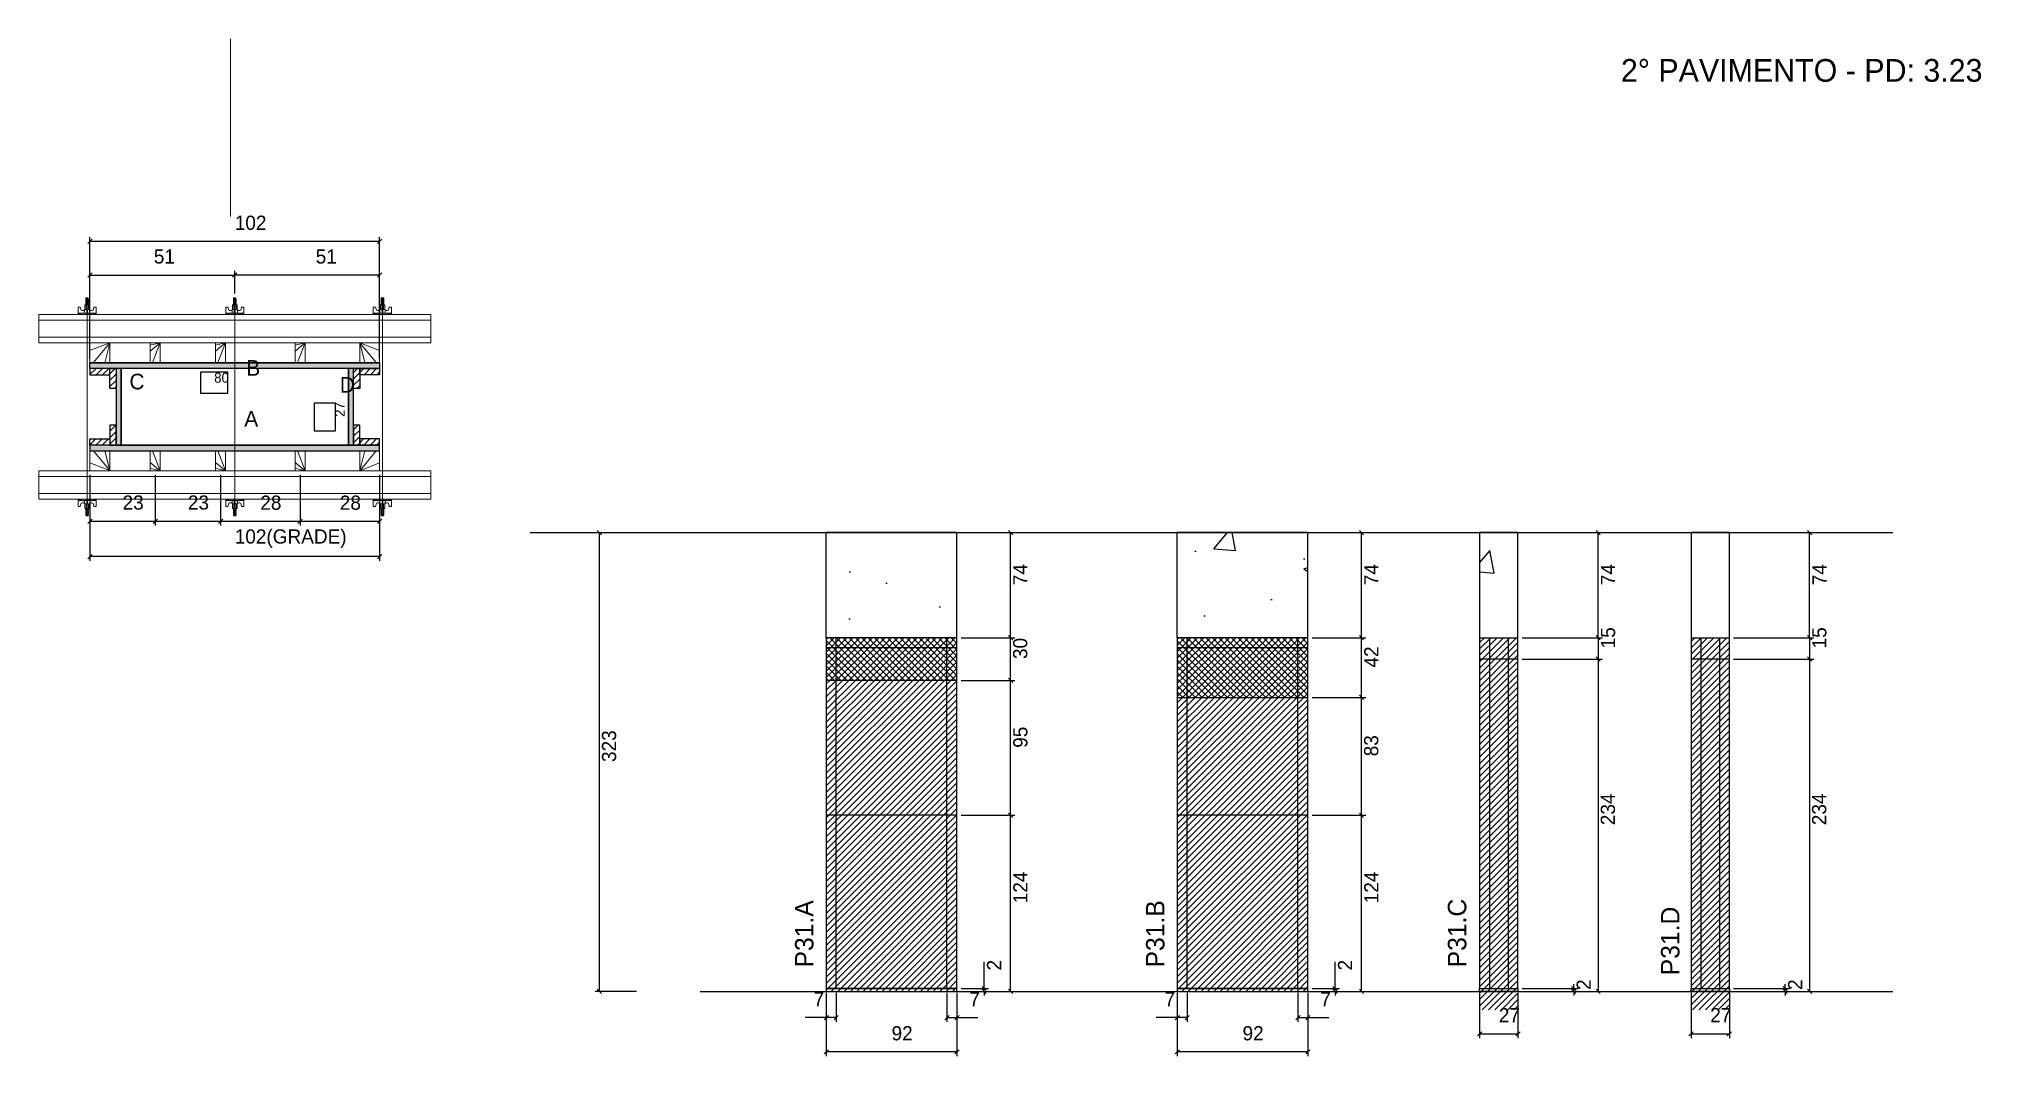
# Model space of a CAD drawing. Header units: metres. Extents: x 6666 to 8034, y 2747 to 3463.
import ezdxf

# ---------------------------------------------------------------- set-up
doc = ezdxf.new("R2010")
doc.units = ezdxf.units.M
for name, color, linetype in [('CHAPA', 7, 'Continuous'), ('COTA', 7, 'Continuous'), ('Hachura', 7, 'Continuous'), ('Madeira', 7, 'Continuous'), ('NIVEL 2° PAV.', 7, 'Continuous'), ('NOMENCLATURA', 7, 'Continuous'), ('Nível', 7, 'Continuous'), ('Painéis', 7, 'Continuous'), ('Perfil Metálico', 7, 'Continuous'), ('SARR_2.2x7', 7, 'Continuous'), ('SARRAFO', 7, 'Continuous'), ('Texto Seção', 7, 'Continuous'), ('TEXTO_GERAL', 7, 'Continuous')]:
    doc.layers.add(name, color=color, linetype=linetype)

msp = doc.modelspace()

# ---------------------------------------------------------------- hatches: boundary and pattern name
at = {"layer": 'COTA'}
h = msp.add_hatch(dxfattribs=at)
h.set_pattern_fill('AR-CONC')
h.paths.add_polyline_path([(7220.5, 3041.3), (7312.5, 3041.3), (7312.5, 3115.3), (7220.5, 3115.3), (7220.5, 3041.3)])
h = msp.add_hatch(dxfattribs=at)
h.set_pattern_fill('AR-CONC')
h.paths.add_polyline_path([(7467.7, 3041.3), (7559.7, 3041.3), (7559.7, 3115.3), (7467.7, 3115.3), (7467.7, 3041.3)])
h = msp.add_hatch(dxfattribs=at)
h.set_pattern_fill('AR-CONC')
h.paths.add_polyline_path([(7680.7, 3041.3), (7707.7, 3041.3), (7707.7, 3115.3), (7680.7, 3115.3), (7680.7, 3041.3)])
h = msp.add_hatch(dxfattribs=at)
h.set_pattern_fill('AR-CONC')
h.paths.add_polyline_path([(7856.6, 3115.3), (7829.6, 3115.3), (7829.6, 3041.3), (7856.6, 3041.3), (7856.6, 3115.3)])
at = {"layer": 'Hachura'}
h = msp.add_hatch(color=7, dxfattribs=at)
h.dxf.hatch_style = 1
h.paths.add_polyline_path([(6701.9, 3230.9), (6701.9, 3234.9), (6905.9, 3234.9), (6905.9, 3230.9), (6701.9, 3230.9)])
h = msp.add_hatch(color=7, dxfattribs=at)
h.dxf.hatch_style = 1
h.paths.add_polyline_path([(6701.9, 3230.9), (6701.9, 3234.9), (6905.9, 3234.9), (6905.9, 3230.9), (6701.9, 3230.9)])
h = msp.add_hatch(dxfattribs=at)
h.set_pattern_fill('ANSI31')
h.paths.add_polyline_path([(6715.9, 3230.9), (6715.9, 3226.5), (6701.9, 3226.5), (6701.9, 3230.9), (6715.9, 3230.9)])
h = msp.add_hatch(dxfattribs=at)
h.set_pattern_fill('ANSI31')
h.paths.add_polyline_path([(6720.3, 3230.9), (6715.9, 3230.9), (6715.9, 3216.9), (6720.3, 3216.9), (6720.3, 3230.9)])
h = msp.add_hatch(color=7, dxfattribs=at)
h.dxf.hatch_style = 1
h.paths.add_polyline_path([(6723.9, 3230.9), (6720.3, 3230.9), (6720.3, 3176.9), (6723.9, 3176.9), (6723.9, 3230.9)])
h = msp.add_hatch(color=7, dxfattribs=at)
h.dxf.hatch_style = 1
h.paths.add_polyline_path([(6723.9, 3230.9), (6720.3, 3230.9), (6720.3, 3176.9), (6723.9, 3176.9), (6723.9, 3230.9)])
h = msp.add_hatch(color=7, dxfattribs=at)
h.dxf.hatch_style = 1
h.paths.add_polyline_path([(6887.5, 3230.9), (6883.9, 3230.9), (6883.9, 3176.9), (6887.5, 3176.9), (6887.5, 3230.9)])
h = msp.add_hatch(color=7, dxfattribs=at)
h.dxf.hatch_style = 1
h.paths.add_polyline_path([(6887.5, 3230.9), (6883.9, 3230.9), (6883.9, 3176.9), (6887.5, 3176.9), (6887.5, 3230.9)])
h = msp.add_hatch(dxfattribs=at)
h.set_pattern_fill('ANSI31')
h.paths.add_polyline_path([(6891.9, 3230.9), (6887.5, 3230.9), (6887.5, 3216.9), (6891.9, 3216.9), (6891.9, 3230.9)])
h = msp.add_hatch(dxfattribs=at)
h.set_pattern_fill('ANSI31')
h.paths.add_polyline_path([(6891.9, 3230.9), (6891.9, 3226.5), (6905.9, 3226.5), (6905.9, 3230.9), (6891.9, 3230.9)])
h = msp.add_hatch(dxfattribs=at)
h.set_pattern_fill('ANSI31')
h.paths.add_polyline_path([(6720.3, 3176.9), (6715.9, 3176.9), (6715.9, 3190.9), (6720.3, 3190.9), (6720.3, 3176.9)])
h = msp.add_hatch(dxfattribs=at)
h.set_pattern_fill('ANSI31')
h.paths.add_polyline_path([(6891.9, 3176.9), (6887.5, 3176.9), (6887.5, 3190.9), (6891.9, 3190.9), (6891.9, 3176.9)])
h = msp.add_hatch(dxfattribs=at)
h.set_pattern_fill('ANSI31')
h.paths.add_polyline_path([(6715.9, 3176.9), (6715.9, 3181.3), (6701.9, 3181.3), (6701.9, 3176.9), (6715.9, 3176.9)])
h = msp.add_hatch(color=7, dxfattribs=at)
h.dxf.hatch_style = 1
h.paths.add_polyline_path([(6701.9, 3176.9), (6701.9, 3172.9), (6905.9, 3172.9), (6905.9, 3176.9), (6701.9, 3176.9)])
h = msp.add_hatch(color=7, dxfattribs=at)
h.dxf.hatch_style = 1
h.paths.add_polyline_path([(6701.9, 3176.9), (6701.9, 3172.9), (6905.9, 3172.9), (6905.9, 3176.9), (6701.9, 3176.9)])
h = msp.add_hatch(dxfattribs=at)
h.set_pattern_fill('ANSI31')
h.paths.add_polyline_path([(6891.9, 3176.9), (6891.9, 3181.3), (6905.9, 3181.3), (6905.9, 3176.9), (6891.9, 3176.9)])
h = msp.add_hatch(dxfattribs=at)
h.set_pattern_fill('ANSI37')
h.paths.add_polyline_path([(7312.5, 3041.3), (7220.5, 3041.3), (7220.5, 3011.3), (7312.5, 3011.3), (7312.5, 3041.3)])
h = msp.add_hatch(dxfattribs=at)
h.set_pattern_fill('ANSI37')
h.paths.add_polyline_path([(7559.7, 3041.3), (7467.7, 3041.3), (7467.7, 2999.3), (7559.7, 2999.3), (7559.7, 3041.3)])
h = msp.add_hatch(dxfattribs=at)
h.set_pattern_fill('ANSI31')
h.paths.add_polyline_path([(7707.7, 2779.3), (7707.7, 3041.3), (7680.7, 3041.3), (7680.7, 2779.3), (7707.7, 2779.3), (7707.7, 2779.3)])
h = msp.add_hatch(dxfattribs=at)
h.set_pattern_fill('ANSI31')
h.paths.add_polyline_path([(7856.6, 2779.3), (7856.6, 3041.3), (7829.6, 3041.3), (7829.6, 2779.3), (7856.6, 2779.3), (7856.6, 2779.3)])
h = msp.add_hatch(dxfattribs=at)
h.set_pattern_fill('ANSI31')
h.paths.add_polyline_path([(7312.5, 2792.3), (7312.5, 3011.3), (7220.5, 3011.3), (7220.5, 2792.3), (7312.5, 2792.3)])
h = msp.add_hatch(dxfattribs=at)
h.set_pattern_fill('ANSI31')
h.paths.add_polyline_path([(7559.7, 2792.3), (7559.7, 2999.3), (7467.7, 2999.3), (7467.7, 2792.3), (7559.7, 2792.3)])

# ---------------------------------------------------------------- linework, layer by layer
at = {"layer": 'CHAPA', "color": 1, "lineweight": 25}
for points in [[(6701.9, 3230.9), (6701.9, 3234.9), (6905.9, 3234.9), (6905.9, 3230.9)], [(6701.9, 3230.9), (6701.9, 3234.9), (6905.9, 3234.9), (6905.9, 3230.9)], [(6723.9, 3230.9), (6720.3, 3230.9), (6720.3, 3176.9), (6723.9, 3176.9)], [(6723.9, 3230.9), (6720.3, 3230.9), (6720.3, 3176.9), (6723.9, 3176.9)], [(6887.5, 3230.9), (6883.9, 3230.9), (6883.9, 3176.9), (6887.5, 3176.9)], [(6887.5, 3230.9), (6883.9, 3230.9), (6883.9, 3176.9), (6887.5, 3176.9)], [(6701.9, 3176.9), (6701.9, 3172.9), (6905.9, 3172.9), (6905.9, 3176.9)], [(6701.9, 3176.9), (6701.9, 3172.9), (6905.9, 3172.9), (6905.9, 3176.9)]]:
    msp.add_lwpolyline(points, close=True, dxfattribs=at)
at = {"layer": 'COTA', "color": 0, "lineweight": 25}
for p, q in [((6703.4, 3321.9), (6700.4, 3318.9)), ((6904.4, 3318.9), (6907.4, 3321.9)), ((6703.4, 3298.2), (6700.4, 3295.2)), ((6805.4, 3298.2), (6802.4, 3295.2)), ((6802.4, 3295.2), (6805.4, 3298.2)), ((6904.4, 3295.2), (6907.4, 3298.2)), ((6703.4, 3124.8), (6700.4, 3121.8)), ((6746.4, 3121.8), (6749.4, 3124.8)), ((6749.4, 3124.8), (6746.4, 3121.8)), ((6792.4, 3121.8), (6795.4, 3124.8)), ((6795.4, 3124.8), (6792.4, 3121.8)), ((6848.4, 3121.8), (6851.4, 3124.8)), ((6851.4, 3124.8), (6848.4, 3121.8)), ((6904.4, 3121.8), (6907.4, 3124.8)), ((7351.8, 3113.8), (7348.8, 3116.8)), ((7599, 3113.8), (7596, 3116.8)), ((7765.7, 3113.8), (7762.7, 3116.8)), ((7914.6, 3113.8), (7911.6, 3116.8)), ((6703.4, 3099.9), (6700.4, 3096.9)), ((6904.4, 3096.9), (6907.4, 3099.9)), ((7351.8, 3039.8), (7348.8, 3042.8)), ((7348.8, 3042.8), (7351.8, 3039.8)), ((7599, 3039.8), (7596, 3042.8)), ((7596, 3042.8), (7599, 3039.8)), ((7762.7, 3042.8), (7765.7, 3039.8)), ((7765.7, 3039.8), (7762.7, 3042.8)), ((7911.6, 3042.8), (7914.6, 3039.8)), ((7914.6, 3039.8), (7911.6, 3042.8)), ((7762.7, 3027.8), (7765.7, 3024.8)), ((7765.7, 3024.8), (7762.7, 3027.8)), ((7911.6, 3027.8), (7914.6, 3024.8)), ((7914.6, 3024.8), (7911.6, 3027.8)), ((7351.8, 3009.8), (7348.8, 3012.8)), ((7348.8, 3012.8), (7351.8, 3009.8)), ((7596, 3000.8), (7599, 2997.8)), ((7599, 2997.8), (7596, 3000.8)), ((7351.8, 2914.8), (7348.8, 2917.8)), ((7348.8, 2917.8), (7351.8, 2914.8)), ((7599, 2914.8), (7596, 2917.8)), ((7596, 2917.8), (7599, 2914.8)), ((7330.2, 2795.8), (7333.2, 2792.8)), ((7333.2, 2790.8), (7330.2, 2793.8)), ((7348.8, 2793.8), (7351.8, 2790.8)), ((7577.4, 2795.8), (7580.4, 2792.8)), ((7580.4, 2790.8), (7577.4, 2793.8)), ((7596, 2793.8), (7599, 2790.8)), ((7745.5, 2795.8), (7748.5, 2792.8)), ((7748.5, 2790.8), (7745.5, 2793.8)), ((7762.7, 2793.8), (7765.7, 2790.8)), ((7894.4, 2795.8), (7897.4, 2792.8)), ((7897.4, 2790.8), (7894.4, 2793.8)), ((7911.6, 2793.8), (7914.6, 2790.8)), ((7222, 2775.3), (7219, 2772.3)), ((7226, 2772.3), (7229, 2775.3)), ((7307, 2775.3), (7304, 2772.3)), ((7311, 2772.3), (7314, 2775.3)), ((7469.2, 2775.3), (7466.2, 2772.3)), ((7473.2, 2772.3), (7476.2, 2775.3)), ((7554.2, 2775.3), (7551.2, 2772.3)), ((7558.2, 2772.3), (7561.2, 2775.3)), ((7682.2, 2763.9), (7679.2, 2760.9)), ((7706.2, 2760.9), (7709.2, 2763.9)), ((7831.1, 2763.9), (7828.1, 2760.9)), ((7855.1, 2760.9), (7858.1, 2763.9)), ((7222, 2751.2), (7219, 2748.2)), ((7311, 2748.2), (7314, 2751.2)), ((7469.2, 2751.2), (7466.2, 2748.2)), ((7558.2, 2748.2), (7561.2, 2751.2))]:
    msp.add_line(p, q, dxfattribs=at)
at = {"layer": 'COTA', "color": 241, "lineweight": 25}
for p, q in [((6701.9, 3237.9), (6701.9, 3323.4)), ((6905.9, 3320.4), (6701.9, 3320.4)), ((6905.9, 3237.9), (6905.9, 3323.4)), ((6701.9, 3271.9), (6701.9, 3299.7)), ((6803.9, 3283.7), (6803.9, 3299.7)), ((6803.9, 3283.7), (6803.9, 3299.7)), ((6905.9, 3271.9), (6905.9, 3299.7)), ((6701.9, 3296.7), (6803.9, 3296.7)), ((6905.9, 3296.7), (6803.9, 3296.7)), ((6701.9, 3155.9), (6701.9, 3095.4)), ((6701.9, 3155.9), (6701.9, 3120.3)), ((6747.9, 3155.9), (6747.9, 3120.3)), ((6747.9, 3155.9), (6747.9, 3120.3)), ((6793.9, 3155.9), (6793.9, 3120.3)), ((6793.9, 3155.9), (6793.9, 3120.3)), ((6849.9, 3155.9), (6849.9, 3120.3)), ((6849.9, 3155.9), (6849.9, 3120.3)), ((6905.9, 3155.9), (6905.9, 3095.4)), ((6905.9, 3155.9), (6905.9, 3120.3)), ((6701.9, 3123.3), (6747.9, 3123.3)), ((6747.9, 3123.3), (6793.9, 3123.3)), ((6793.9, 3123.3), (6849.9, 3123.3)), ((6849.9, 3123.3), (6905.9, 3123.3)), ((7312.5, 3115.3), (7220.5, 3115.3)), ((7220.5, 3041.3), (7220.5, 3115.3)), ((7312.5, 3041.3), (7312.5, 3115.3)), ((7559.7, 3115.3), (7467.7, 3115.3)), ((7467.7, 3041.3), (7467.7, 3115.3)), ((7559.7, 3041.3), (7559.7, 3115.3)), ((6905.9, 3098.4), (6701.9, 3098.4))]:
    msp.add_line(p, q, dxfattribs=at)
at = {"layer": 'COTA', "color": 180, "lineweight": 25}
for p, q in [((6799, 3228.4), (6779.7, 3228.4)), ((6779.7, 3228.4), (6779.7, 3213.4)), ((6799, 3213.4), (6799, 3228.4)), ((6779.7, 3213.4), (6799, 3213.4)), ((6874.9, 3206.5), (6859.9, 3206.5)), ((6859.9, 3206.5), (6859.9, 3187.1)), ((6874.9, 3187.1), (6874.9, 3206.5)), ((6859.9, 3187.1), (6874.9, 3187.1))]:
    msp.add_line(p, q, dxfattribs=at)
at = {"layer": 'COTA', "color": 4, "lineweight": 25}
for p, q in [((7315.5, 3115.3), (7353.3, 3115.3)), ((7350.3, 3041.3), (7350.3, 3115.3)), ((7562.7, 3115.3), (7600.5, 3115.3)), ((7597.5, 3041.3), (7597.5, 3115.3)), ((7710.7, 3115.3), (7767.2, 3115.3)), ((7764.2, 3041.3), (7764.2, 3115.3)), ((7859.6, 3115.3), (7916.1, 3115.3)), ((7913.1, 3041.3), (7913.1, 3115.3)), ((7315.5, 3041.3), (7353.3, 3041.3)), ((7315.5, 3041.3), (7353.3, 3041.3)), ((7350.3, 3011.3), (7350.3, 3041.3)), ((7562.7, 3041.3), (7600.5, 3041.3)), ((7562.7, 3041.3), (7600.5, 3041.3)), ((7597.5, 2999.3), (7597.5, 3041.3)), ((7710.7, 3041.3), (7767.2, 3041.3)), ((7710.7, 3041.3), (7767.2, 3041.3)), ((7764.2, 3041.3), (7764.2, 3026.3)), ((7859.6, 3041.3), (7916.1, 3041.3)), ((7859.6, 3041.3), (7916.1, 3041.3)), ((7913.1, 3041.3), (7913.1, 3026.3)), ((7710.7, 3026.3), (7767.2, 3026.3)), ((7710.7, 3026.3), (7767.2, 3026.3)), ((7764.2, 3026.3), (7764.2, 2792.3)), ((7859.6, 3026.3), (7916.1, 3026.3)), ((7859.6, 3026.3), (7916.1, 3026.3)), ((7913.1, 3026.3), (7913.1, 2792.3)), ((7315.5, 3011.3), (7353.3, 3011.3)), ((7315.5, 3011.3), (7353.3, 3011.3)), ((7350.3, 2916.3), (7350.3, 3011.3)), ((7562.7, 2999.3), (7600.5, 2999.3)), ((7562.7, 2999.3), (7600.5, 2999.3)), ((7597.5, 2916.3), (7597.5, 2999.3)), ((7315.5, 2916.3), (7353.3, 2916.3)), ((7315.5, 2916.3), (7353.3, 2916.3)), ((7350.3, 2792.3), (7350.3, 2916.3)), ((7562.7, 2916.3), (7600.5, 2916.3)), ((7562.7, 2916.3), (7600.5, 2916.3)), ((7597.5, 2792.3), (7597.5, 2916.3)), ((7331.7, 2794.3), (7331.7, 2813.1)), ((7578.9, 2794.3), (7578.9, 2813.1)), ((7220.5, 2791.3), (7220.5, 2746.7)), ((7227.5, 2791.3), (7227.5, 2770.8)), ((7305.5, 2791.3), (7305.5, 2770.8)), ((7312.5, 2791.3), (7312.5, 2746.7)), ((7315.5, 2794.3), (7334.7, 2794.3)), ((7315.5, 2792.3), (7334.7, 2792.3)), ((7315.5, 2792.3), (7353.3, 2792.3)), ((7331.7, 2792.3), (7331.7, 2794.3)), ((7331.7, 2792.3), (7331.7, 2789.3)), ((7467.7, 2791.3), (7467.7, 2746.7)), ((7474.7, 2791.3), (7474.7, 2770.8)), ((7552.7, 2791.3), (7552.7, 2770.8)), ((7559.7, 2791.3), (7559.7, 2746.7)), ((7562.7, 2794.3), (7581.9, 2794.3)), ((7562.7, 2792.3), (7581.9, 2792.3)), ((7562.7, 2792.3), (7600.5, 2792.3)), ((7578.9, 2792.3), (7578.9, 2794.3)), ((7578.9, 2792.3), (7578.9, 2789.3)), ((7680.7, 2791.3), (7680.7, 2759.4)), ((7707.7, 2791.3), (7707.7, 2759.4)), ((7710.7, 2794.3), (7750, 2794.3)), ((7710.7, 2792.3), (7750, 2792.3)), ((7710.7, 2792.3), (7767.2, 2792.3)), ((7747, 2794.3), (7747, 2797.3)), ((7747, 2792.3), (7747, 2794.3)), ((7747, 2792.3), (7747, 2789.3)), ((7829.6, 2791.3), (7829.6, 2759.4)), ((7856.6, 2791.3), (7856.6, 2759.4)), ((7859.6, 2794.3), (7898.9, 2794.3)), ((7859.6, 2792.3), (7898.9, 2792.3)), ((7859.6, 2792.3), (7916.1, 2792.3)), ((7895.9, 2794.3), (7895.9, 2797.3)), ((7895.9, 2792.3), (7895.9, 2794.3)), ((7895.9, 2792.3), (7895.9, 2789.3)), ((7220.5, 2789.3), (7220.5, 2770.8)), ((7312.5, 2789.3), (7312.5, 2770.8)), ((7467.7, 2789.3), (7467.7, 2770.8)), ((7559.7, 2789.3), (7559.7, 2770.8)), ((7220.5, 2773.8), (7205.7, 2773.8)), ((7227.5, 2773.8), (7220.5, 2773.8)), ((7305.5, 2773.8), (7312.5, 2773.8)), ((7312.5, 2773.8), (7327.2, 2773.8)), ((7467.7, 2773.8), (7452.9, 2773.8)), ((7474.7, 2773.8), (7467.7, 2773.8)), ((7552.7, 2773.8), (7559.7, 2773.8)), ((7559.7, 2773.8), (7574.4, 2773.8)), ((7680.7, 2762.4), (7707.7, 2762.4)), ((7829.6, 2762.4), (7856.6, 2762.4)), ((7312.5, 2749.7), (7220.5, 2749.7)), ((7559.7, 2749.7), (7467.7, 2749.7))]:
    msp.add_line(p, q, dxfattribs=at)
at = {"layer": 'COTA', "color": 241, "lineweight": 25}
for points in [[(7707.7, 3041.3), (7707.7, 3115.3), (7680.7, 3115.3), (7680.7, 3041.3)], [(7856.6, 3041.3), (7856.6, 3115.3), (7829.6, 3115.3), (7829.6, 3041.3)]]:
    msp.add_lwpolyline(points, dxfattribs=at)
at = {"layer": 'Hachura', "color": 0, "lineweight": 9}
for p, q in [((6693.5, 3268.9), (6693.5, 3274.1)), ((6693.5, 3274.1), (6695.1, 3274.1)), ((6693.5, 3269.9), (6706.4, 3269.9)), ((6693.5, 3269.9), (6698.6, 3269.9)), ((6693.6, 3269.9), (6693.6, 3268.9)), ((6693.8, 3269.9), (6693.8, 3268.9)), ((6694.2, 3269.9), (6694.2, 3268.9)), ((6694.6, 3269.9), (6694.6, 3268.9)), ((6695.1, 3274.1), (6695.7, 3271.9)), ((6695.5, 3269.9), (6695.5, 3268.9)), ((6696, 3271.7), (6698, 3271.7)), ((6696.9, 3269.9), (6696.9, 3268.9)), ((6698, 3272.4), (6701.8, 3272.4)), ((6698, 3269.9), (6698, 3272.4)), ((6699.9, 3269.9), (6698, 3269.9)), ((6701.6, 3275.7), (6698.2, 3275.7)), ((6698.2, 3275.7), (6698.2, 3272.4)), ((6701.6, 3275.6), (6698.2, 3275.6)), ((6698.6, 3269.9), (6699.3, 3269.9)), ((6698.8, 3280), (6701, 3278.9)), ((6700.9, 3278.7), (6698.8, 3279.8)), ((6698.8, 3278.9), (6701, 3277.8)), ((6700.9, 3277.5), (6698.8, 3278.6)), ((6698.8, 3277.7), (6701, 3276.6)), ((6700.9, 3276.4), (6698.8, 3277.5)), ((6700, 3275.7), (6698.8, 3276.3)), ((6698.9, 3280.4), (6699.2, 3280.7)), ((6698.9, 3280.1), (6698.9, 3280.4)), ((6700.8, 3280.4), (6698.9, 3280.4)), ((6698.9, 3280.1), (6700.8, 3279.1)), ((6698.9, 3280.1), (6700.8, 3279.1)), ((6698.9, 3278.9), (6698.9, 3279.6)), ((6700.8, 3278.6), (6698.9, 3279.6)), ((6698.9, 3278.9), (6700.8, 3278)), ((6698.9, 3277.8), (6698.9, 3278.4)), ((6700.8, 3277.5), (6698.9, 3278.4)), ((6698.9, 3278.2), (6698.9, 3278.4)), ((6698.9, 3277.8), (6700.8, 3276.8)), ((6698.9, 3276.6), (6698.9, 3277.3)), ((6700.8, 3276.3), (6698.9, 3277.3)), ((6698.9, 3276.6), (6700.8, 3275.7)), ((6699.8, 3275.7), (6698.9, 3276.1)), ((6698.9, 3275.7), (6698.9, 3276.1)), ((6699, 3269.5), (6699, 3269.7)), ((6699, 3269.1), (6699, 3269.5)), ((6699.2, 3280.7), (6700.5, 3280.7)), ((6699.3, 3275.7), (6699.3, 3272.4)), ((6700.8, 3279.8), (6699.5, 3280.4)), ((6699.6, 3269.9), (6699.6, 3271.9)), ((6700.9, 3279.9), (6699.8, 3280.4)), ((6699.9, 3269.9), (6699.9, 3268.9)), ((6700.1, 3271.9), (6700.1, 3269.9)), ((6700.3, 3280.4), (6701, 3280.1)), ((6700.8, 3280.4), (6700.5, 3280.7)), ((6700.6, 3280.4), (6700.8, 3280.3)), ((6700.8, 3279.8), (6700.8, 3279.1)), ((6700.8, 3278), (6700.8, 3278.6)), ((6700.8, 3277.3), (6700.8, 3277.5)), ((6700.8, 3277.3), (6700.8, 3276.8)), ((6700.8, 3276.3), (6700.8, 3275.7)), ((6700.8, 3275.7), (6700.8, 3272.4)), ((6700.9, 3269.7), (6700.9, 3269.3)), ((6701.6, 3272.4), (6701.6, 3275.7)), ((6701.8, 3272.4), (6701.6, 3272.4)), ((6701.8, 3272.4), (6701.6, 3272.4)), ((6701.8, 3272.4), (6701.8, 3269.9)), ((6703.8, 3271.7), (6701.8, 3271.7)), ((6702.9, 3269.9), (6702.9, 3268.9)), ((6704.7, 3274.1), (6704.1, 3271.9)), ((6704.4, 3269.9), (6704.4, 3268.9)), ((6706.4, 3274.1), (6704.7, 3274.1)), ((6705.2, 3269.9), (6705.2, 3268.9)), ((6705.7, 3269.9), (6705.7, 3268.9)), ((6706, 3269.9), (6706, 3268.9)), ((6706.2, 3269.9), (6706.2, 3268.9)), ((6706.4, 3269.9), (6706.4, 3274.1)), ((6706.4, 3269.9), (6706.4, 3268.9)), ((6797.5, 3268.9), (6797.5, 3274.1)), ((6797.5, 3274.1), (6799.1, 3274.1)), ((6797.5, 3269.9), (6810.4, 3269.9)), ((6797.5, 3269.9), (6802.6, 3269.9)), ((6797.6, 3269.9), (6797.6, 3268.9)), ((6797.8, 3269.9), (6797.8, 3268.9)), ((6798.2, 3269.9), (6798.2, 3268.9)), ((6798.6, 3269.9), (6798.6, 3268.9)), ((6799.1, 3274.1), (6799.7, 3271.9)), ((6799.5, 3269.9), (6799.5, 3268.9)), ((6800, 3271.7), (6802, 3271.7)), ((6800.9, 3269.9), (6800.9, 3268.9)), ((6802, 3272.4), (6805.8, 3272.4)), ((6802, 3269.9), (6802, 3272.4)), ((6803.9, 3269.9), (6802, 3269.9)), ((6805.6, 3275.7), (6802.2, 3275.7)), ((6802.2, 3275.7), (6802.2, 3272.4)), ((6805.6, 3275.6), (6802.2, 3275.6)), ((6802.6, 3269.9), (6803.3, 3269.9)), ((6802.8, 3280), (6805, 3278.9)), ((6804.9, 3278.7), (6802.8, 3279.8)), ((6802.8, 3278.9), (6805, 3277.8)), ((6804.9, 3277.5), (6802.8, 3278.6)), ((6802.8, 3277.7), (6805, 3276.6)), ((6804.9, 3276.4), (6802.8, 3277.5)), ((6804, 3275.7), (6802.8, 3276.3)), ((6802.9, 3280.4), (6803.2, 3280.7)), ((6802.9, 3280.1), (6802.9, 3280.4)), ((6804.8, 3280.4), (6802.9, 3280.4)), ((6802.9, 3280.1), (6804.8, 3279.1)), ((6802.9, 3280.1), (6804.8, 3279.1)), ((6802.9, 3278.9), (6802.9, 3279.6)), ((6804.8, 3278.6), (6802.9, 3279.6)), ((6802.9, 3278.9), (6804.8, 3278)), ((6802.9, 3277.8), (6802.9, 3278.4)), ((6804.8, 3277.5), (6802.9, 3278.4)), ((6802.9, 3278.2), (6802.9, 3278.4)), ((6802.9, 3277.8), (6804.8, 3276.8)), ((6802.9, 3276.6), (6802.9, 3277.3)), ((6804.8, 3276.3), (6802.9, 3277.3)), ((6802.9, 3276.6), (6804.8, 3275.7)), ((6803.8, 3275.7), (6802.9, 3276.1)), ((6802.9, 3275.7), (6802.9, 3276.1)), ((6803, 3269.5), (6803, 3269.7)), ((6803, 3269.1), (6803, 3269.5)), ((6803.2, 3280.7), (6804.5, 3280.7)), ((6803.3, 3275.7), (6803.3, 3272.4)), ((6804.8, 3279.8), (6803.5, 3280.4)), ((6803.6, 3269.9), (6803.6, 3271.9)), ((6804.9, 3279.9), (6803.8, 3280.4)), ((6803.9, 3269.9), (6803.9, 3268.9)), ((6804.1, 3271.9), (6804.1, 3269.9)), ((6804.3, 3280.4), (6805, 3280.1)), ((6804.8, 3280.4), (6804.5, 3280.7)), ((6804.6, 3280.4), (6804.8, 3280.3)), ((6804.8, 3279.8), (6804.8, 3279.1)), ((6804.8, 3278), (6804.8, 3278.6)), ((6804.8, 3277.3), (6804.8, 3277.5)), ((6804.8, 3277.3), (6804.8, 3276.8)), ((6804.8, 3276.3), (6804.8, 3275.7)), ((6804.8, 3275.7), (6804.8, 3272.4)), ((6804.9, 3269.7), (6804.9, 3269.3)), ((6805.6, 3272.4), (6805.6, 3275.7)), ((6805.8, 3272.4), (6805.6, 3272.4)), ((6805.8, 3272.4), (6805.6, 3272.4)), ((6805.8, 3272.4), (6805.8, 3269.9)), ((6807.8, 3271.7), (6805.8, 3271.7)), ((6806.9, 3269.9), (6806.9, 3268.9)), ((6808.7, 3274.1), (6808.1, 3271.9)), ((6808.4, 3269.9), (6808.4, 3268.9)), ((6810.4, 3274.1), (6808.7, 3274.1)), ((6809.2, 3269.9), (6809.2, 3268.9)), ((6809.7, 3269.9), (6809.7, 3268.9)), ((6810, 3269.9), (6810, 3268.9)), ((6810.2, 3269.9), (6810.2, 3268.9)), ((6810.4, 3269.9), (6810.4, 3274.1)), ((6810.4, 3269.9), (6810.4, 3268.9)), ((6901.5, 3269.9), (6901.5, 3274.1)), ((6901.5, 3274.1), (6903.1, 3274.1)), ((6914.4, 3269.9), (6901.5, 3269.9)), ((6901.5, 3269.9), (6901.5, 3268.9)), ((6901.6, 3269.9), (6901.6, 3268.9)), ((6901.8, 3269.9), (6901.8, 3268.9)), ((6902.2, 3269.9), (6902.2, 3268.9)), ((6902.6, 3269.9), (6902.6, 3268.9)), ((6903.1, 3274.1), (6903.7, 3271.9)), ((6903.5, 3269.9), (6903.5, 3268.9)), ((6904, 3271.7), (6906, 3271.7)), ((6904.9, 3269.9), (6904.9, 3268.9)), ((6909.9, 3272.4), (6906, 3272.4)), ((6906, 3272.4), (6906, 3269.9)), ((6906, 3272.4), (6906.2, 3272.4)), ((6906, 3272.4), (6906.2, 3272.4)), ((6906.2, 3275.7), (6909.6, 3275.7)), ((6906.2, 3272.4), (6906.2, 3275.7)), ((6906.2, 3275.6), (6909.6, 3275.6)), ((6907.5, 3280.4), (6906.9, 3280.1)), ((6906.9, 3279.9), (6908, 3280.4)), ((6909, 3280), (6906.9, 3278.9)), ((6906.9, 3278.7), (6909.1, 3279.8)), ((6909, 3278.9), (6906.9, 3277.8)), ((6906.9, 3277.5), (6909.1, 3278.6)), ((6909, 3277.7), (6906.9, 3276.6)), ((6906.9, 3276.4), (6909.1, 3277.5)), ((6906.9, 3269.7), (6906.9, 3269.3)), ((6907, 3280.4), (6907.3, 3280.7)), ((6907.3, 3280.4), (6907, 3280.3)), ((6907, 3279.8), (6908.3, 3280.4)), ((6907, 3280.4), (6909, 3280.4)), ((6909, 3280.1), (6907, 3279.1)), ((6909, 3280.1), (6907, 3279.1)), ((6907, 3279.8), (6907, 3279.1)), ((6907, 3278.6), (6909, 3279.6)), ((6909, 3278.9), (6907, 3278)), ((6907, 3278), (6907, 3278.6)), ((6907, 3277.5), (6909, 3278.4)), ((6909, 3277.8), (6907, 3276.8)), ((6907, 3277.3), (6907, 3277.5)), ((6907, 3277.3), (6907, 3276.8)), ((6907, 3276.3), (6909, 3277.3)), ((6909, 3276.6), (6907, 3275.7)), ((6907, 3276.3), (6907, 3275.7)), ((6907, 3275.7), (6907, 3272.4)), ((6908.6, 3280.7), (6907.3, 3280.7)), ((6907.7, 3271.9), (6907.7, 3269.9)), ((6907.8, 3275.7), (6909.1, 3276.3)), ((6907.9, 3269.9), (6909.9, 3269.9)), ((6907.9, 3269.9), (6907.9, 3268.9)), ((6908, 3275.7), (6909, 3276.1)), ((6908.2, 3269.9), (6908.2, 3271.9)), ((6909, 3280.4), (6908.6, 3280.7)), ((6908.6, 3275.7), (6908.6, 3272.4)), ((6909.2, 3269.9), (6908.6, 3269.9)), ((6908.9, 3269.5), (6908.9, 3269.7)), ((6908.9, 3269.1), (6908.9, 3269.5)), ((6909, 3280.1), (6909, 3280.4)), ((6909, 3278.9), (6909, 3279.6)), ((6909, 3277.8), (6909, 3278.4)), ((6909, 3278.2), (6909, 3278.4)), ((6909, 3276.6), (6909, 3277.3)), ((6909, 3275.7), (6909, 3276.1)), ((6914.4, 3269.9), (6909.2, 3269.9)), ((6909.6, 3275.7), (6909.6, 3272.4)), ((6909.9, 3269.9), (6909.9, 3272.4)), ((6911.8, 3271.7), (6909.9, 3271.7)), ((6911, 3269.9), (6911, 3268.9)), ((6912.7, 3274.1), (6912.1, 3271.9)), ((6912.4, 3269.9), (6912.4, 3268.9)), ((6914.4, 3274.1), (6912.7, 3274.1)), ((6913.2, 3269.9), (6913.2, 3268.9)), ((6913.7, 3269.9), (6913.7, 3268.9)), ((6914, 3269.9), (6914, 3268.9)), ((6914.2, 3269.9), (6914.2, 3268.9)), ((6914.4, 3268.9), (6914.4, 3274.1)), ((6706.4, 3268.9), (6693.5, 3268.9)), ((6705.4, 3268.9), (6697.6, 3268.9)), ((6810.4, 3268.9), (6797.5, 3268.9)), ((6809.4, 3268.9), (6801.6, 3268.9)), ((6901.5, 3268.9), (6914.4, 3268.9)), ((6902.4, 3268.9), (6910.2, 3268.9)), ((6706.4, 3138.9), (6693.5, 3138.9)), ((6693.5, 3138.9), (6693.5, 3133.8)), ((6693.5, 3138), (6706.4, 3138)), ((6693.5, 3138), (6698.6, 3138)), ((6693.5, 3133.8), (6695.1, 3133.8)), ((6693.6, 3138), (6693.6, 3139)), ((6693.8, 3138), (6693.8, 3139)), ((6694.2, 3138), (6694.2, 3139)), ((6694.6, 3138), (6694.6, 3139)), ((6695.1, 3133.8), (6695.7, 3136)), ((6695.5, 3138), (6695.5, 3139)), ((6696, 3136.2), (6698, 3136.2)), ((6696.9, 3138), (6696.9, 3139)), ((6705.4, 3138.9), (6697.6, 3138.9)), ((6699.9, 3138), (6698, 3138)), ((6698, 3138), (6698, 3135.5)), ((6698, 3135.5), (6701.8, 3135.5)), ((6698.2, 3132.2), (6698.2, 3135.5)), ((6698.6, 3138), (6699.3, 3138)), ((6699, 3138.8), (6699, 3138.4)), ((6699, 3138.4), (6699, 3138.2)), ((6699.3, 3132.2), (6699.3, 3135.5)), ((6699.6, 3138), (6699.6, 3136)), ((6699.9, 3138), (6699.9, 3138.9)), ((6700.1, 3136), (6700.1, 3138)), ((6700.8, 3132.2), (6700.8, 3135.5)), ((6700.9, 3138.2), (6700.9, 3138.6)), ((6701.6, 3135.5), (6701.6, 3132.2)), ((6701.8, 3135.5), (6701.6, 3135.5)), ((6701.8, 3135.5), (6701.6, 3135.5)), ((6703.8, 3136.2), (6701.8, 3136.2)), ((6701.8, 3135.5), (6701.8, 3138)), ((6702.9, 3138), (6702.9, 3138.9)), ((6704.7, 3133.8), (6704.1, 3136)), ((6704.4, 3138), (6704.4, 3139)), ((6706.4, 3133.8), (6704.7, 3133.8)), ((6705.2, 3138), (6705.2, 3139)), ((6705.7, 3138), (6705.7, 3139)), ((6706, 3138), (6706, 3139)), ((6706.2, 3138), (6706.2, 3139)), ((6706.4, 3138), (6706.4, 3138.9)), ((6706.4, 3138), (6706.4, 3133.8)), ((6810.4, 3138.9), (6797.5, 3138.9)), ((6797.5, 3138.9), (6797.5, 3133.8)), ((6797.5, 3138), (6810.4, 3138)), ((6797.5, 3138), (6802.6, 3138)), ((6797.5, 3133.8), (6799.1, 3133.8)), ((6797.6, 3138), (6797.6, 3139)), ((6797.8, 3138), (6797.8, 3139)), ((6798.2, 3138), (6798.2, 3139)), ((6798.6, 3138), (6798.6, 3139)), ((6799.1, 3133.8), (6799.7, 3136)), ((6799.5, 3138), (6799.5, 3139)), ((6800, 3136.2), (6802, 3136.2)), ((6800.9, 3138), (6800.9, 3139)), ((6809.4, 3138.9), (6801.6, 3138.9)), ((6803.9, 3138), (6802, 3138)), ((6802, 3138), (6802, 3135.5)), ((6802, 3135.5), (6805.8, 3135.5)), ((6802.2, 3132.2), (6802.2, 3135.5)), ((6802.6, 3138), (6803.3, 3138)), ((6803, 3138.8), (6803, 3138.4)), ((6803, 3138.4), (6803, 3138.2)), ((6803.3, 3132.2), (6803.3, 3135.5)), ((6803.6, 3138), (6803.6, 3136)), ((6803.9, 3138), (6803.9, 3138.9)), ((6804.1, 3136), (6804.1, 3138)), ((6804.8, 3132.2), (6804.8, 3135.5)), ((6804.9, 3138.2), (6804.9, 3138.6)), ((6805.6, 3135.5), (6805.6, 3132.2)), ((6805.8, 3135.5), (6805.6, 3135.5)), ((6805.8, 3135.5), (6805.6, 3135.5)), ((6807.8, 3136.2), (6805.8, 3136.2)), ((6805.8, 3135.5), (6805.8, 3138)), ((6806.9, 3138), (6806.9, 3138.9)), ((6808.7, 3133.8), (6808.1, 3136)), ((6808.4, 3138), (6808.4, 3139)), ((6810.4, 3133.8), (6808.7, 3133.8)), ((6809.2, 3138), (6809.2, 3139)), ((6809.7, 3138), (6809.7, 3139)), ((6810, 3138), (6810, 3139)), ((6810.2, 3138), (6810.2, 3139)), ((6810.4, 3138), (6810.4, 3138.9)), ((6810.4, 3138), (6810.4, 3133.8)), ((6901.5, 3138.9), (6914.4, 3138.9)), ((6901.5, 3138), (6901.5, 3138.9)), ((6914.4, 3138), (6901.5, 3138)), ((6901.5, 3138), (6901.5, 3133.8)), ((6901.5, 3133.8), (6903.1, 3133.8)), ((6901.6, 3138), (6901.6, 3139)), ((6901.8, 3138), (6901.8, 3139)), ((6902.2, 3138), (6902.2, 3139)), ((6902.4, 3138.9), (6910.2, 3138.9)), ((6902.6, 3138), (6902.6, 3139)), ((6903.1, 3133.8), (6903.7, 3136)), ((6903.5, 3138), (6903.5, 3139)), ((6904, 3136.2), (6906, 3136.2)), ((6904.9, 3138), (6904.9, 3138.9)), ((6906, 3135.5), (6906, 3138)), ((6909.9, 3135.5), (6906, 3135.5)), ((6906, 3135.5), (6906.2, 3135.5)), ((6906, 3135.5), (6906.2, 3135.5)), ((6906.2, 3135.5), (6906.2, 3132.2)), ((6906.9, 3138.2), (6906.9, 3138.6)), ((6907, 3132.2), (6907, 3135.5)), ((6907.7, 3136), (6907.7, 3138)), ((6907.9, 3138), (6907.9, 3138.9)), ((6907.9, 3138), (6909.9, 3138)), ((6908.2, 3138), (6908.2, 3136)), ((6909.2, 3138), (6908.6, 3138)), ((6908.6, 3132.2), (6908.6, 3135.5)), ((6908.9, 3138.8), (6908.9, 3138.4)), ((6908.9, 3138.4), (6908.9, 3138.2)), ((6914.4, 3138), (6909.2, 3138)), ((6909.6, 3132.2), (6909.6, 3135.5)), ((6909.9, 3138), (6909.9, 3135.5)), ((6911.8, 3136.2), (6909.9, 3136.2)), ((6911, 3138), (6911, 3139)), ((6912.7, 3133.8), (6912.1, 3136)), ((6912.4, 3138), (6912.4, 3139)), ((6914.4, 3133.8), (6912.7, 3133.8)), ((6913.2, 3138), (6913.2, 3139)), ((6913.7, 3138), (6913.7, 3139)), ((6914, 3138), (6914, 3139)), ((6914.2, 3138), (6914.2, 3139)), ((6914.4, 3138.9), (6914.4, 3133.8)), ((6701.6, 3132.3), (6698.2, 3132.3)), ((6701.6, 3132.2), (6698.2, 3132.2)), ((6700, 3132.2), (6698.8, 3131.6)), ((6700.9, 3131.5), (6698.8, 3130.4)), ((6698.8, 3130.2), (6701, 3131.3)), ((6700.9, 3130.4), (6698.8, 3129.3)), ((6698.8, 3129), (6701, 3130.1)), ((6700.9, 3129.2), (6698.8, 3128.1)), ((6698.8, 3127.9), (6701, 3129)), ((6698.9, 3131.3), (6700.8, 3132.2)), ((6699.8, 3132.2), (6698.9, 3131.8)), ((6698.9, 3132.2), (6698.9, 3131.8)), ((6700.8, 3131.6), (6698.9, 3130.6)), ((6698.9, 3131.3), (6698.9, 3130.6)), ((6698.9, 3130.1), (6700.8, 3131.1)), ((6700.8, 3130.4), (6698.9, 3129.5)), ((6698.9, 3130.1), (6698.9, 3129.5)), ((6698.9, 3129), (6700.8, 3129.9)), ((6698.9, 3129.7), (6698.9, 3129.5)), ((6700.8, 3129.3), (6698.9, 3128.3)), ((6698.9, 3129), (6698.9, 3128.3)), ((6698.9, 3127.8), (6700.8, 3128.8)), ((6698.9, 3127.8), (6700.8, 3128.8)), ((6698.9, 3127.8), (6698.9, 3127.5)), ((6698.9, 3127.5), (6699.2, 3127.1)), ((6700.8, 3127.5), (6698.9, 3127.5)), ((6699.2, 3127.1), (6700.5, 3127.1)), ((6700.8, 3128.1), (6699.5, 3127.5)), ((6700.9, 3128), (6699.8, 3127.5)), ((6700.3, 3127.5), (6701, 3127.8)), ((6700.8, 3127.5), (6700.5, 3127.1)), ((6700.6, 3127.5), (6700.8, 3127.6)), ((6700.8, 3131.6), (6700.8, 3132.2)), ((6700.8, 3130.6), (6700.8, 3131.1)), ((6700.8, 3130.6), (6700.8, 3130.4)), ((6700.8, 3129.9), (6700.8, 3129.3)), ((6700.8, 3128.1), (6700.8, 3128.8)), ((6805.6, 3132.3), (6802.2, 3132.3)), ((6805.6, 3132.2), (6802.2, 3132.2)), ((6804, 3132.2), (6802.8, 3131.6)), ((6804.9, 3131.5), (6802.8, 3130.4)), ((6802.8, 3130.2), (6805, 3131.3)), ((6804.9, 3130.4), (6802.8, 3129.3)), ((6802.8, 3129), (6805, 3130.1)), ((6804.9, 3129.2), (6802.8, 3128.1)), ((6802.8, 3127.9), (6805, 3129)), ((6802.9, 3131.3), (6804.8, 3132.2)), ((6803.8, 3132.2), (6802.9, 3131.8)), ((6802.9, 3132.2), (6802.9, 3131.8)), ((6804.8, 3131.6), (6802.9, 3130.6)), ((6802.9, 3131.3), (6802.9, 3130.6)), ((6802.9, 3130.1), (6804.8, 3131.1)), ((6804.8, 3130.4), (6802.9, 3129.5)), ((6802.9, 3130.1), (6802.9, 3129.5)), ((6802.9, 3129), (6804.8, 3129.9)), ((6802.9, 3129.7), (6802.9, 3129.5)), ((6804.8, 3129.3), (6802.9, 3128.3)), ((6802.9, 3129), (6802.9, 3128.3)), ((6802.9, 3127.8), (6804.8, 3128.8)), ((6802.9, 3127.8), (6804.8, 3128.8)), ((6802.9, 3127.8), (6802.9, 3127.5)), ((6802.9, 3127.5), (6803.2, 3127.1)), ((6804.8, 3127.5), (6802.9, 3127.5)), ((6803.2, 3127.1), (6804.5, 3127.1)), ((6804.8, 3128.1), (6803.5, 3127.5)), ((6804.9, 3128), (6803.8, 3127.5)), ((6804.3, 3127.5), (6805, 3127.8)), ((6804.8, 3127.5), (6804.5, 3127.1)), ((6804.6, 3127.5), (6804.8, 3127.6)), ((6804.8, 3131.6), (6804.8, 3132.2)), ((6804.8, 3130.6), (6804.8, 3131.1)), ((6804.8, 3130.6), (6804.8, 3130.4)), ((6804.8, 3129.9), (6804.8, 3129.3)), ((6804.8, 3128.1), (6804.8, 3128.8)), ((6906.2, 3132.3), (6909.6, 3132.3)), ((6906.2, 3132.2), (6909.6, 3132.2)), ((6906.9, 3131.5), (6909.1, 3130.4)), ((6909, 3130.2), (6906.9, 3131.3)), ((6906.9, 3130.4), (6909.1, 3129.3)), ((6909, 3129), (6906.9, 3130.1)), ((6906.9, 3129.2), (6909.1, 3128.1)), ((6909, 3127.9), (6906.9, 3129)), ((6906.9, 3128), (6908, 3127.5)), ((6907.5, 3127.5), (6906.9, 3127.8)), ((6907, 3131.6), (6907, 3132.2)), ((6909, 3131.3), (6907, 3132.2)), ((6907, 3131.6), (6909, 3130.6)), ((6907, 3130.6), (6907, 3131.1)), ((6909, 3130.1), (6907, 3131.1)), ((6907, 3130.6), (6907, 3130.4)), ((6907, 3130.4), (6909, 3129.5)), ((6907, 3129.9), (6907, 3129.3)), ((6909, 3129), (6907, 3129.9)), ((6907, 3129.3), (6909, 3128.3)), ((6909, 3127.8), (6907, 3128.8)), ((6907, 3128.1), (6907, 3128.8)), ((6909, 3127.8), (6907, 3128.8)), ((6907, 3128.1), (6908.3, 3127.5)), ((6907.3, 3127.5), (6907, 3127.6)), ((6907, 3127.5), (6907.3, 3127.1)), ((6907, 3127.5), (6909, 3127.5)), ((6908.6, 3127.1), (6907.3, 3127.1)), ((6907.8, 3132.2), (6909.1, 3131.6)), ((6908, 3132.2), (6909, 3131.8)), ((6909, 3127.5), (6908.6, 3127.1)), ((6909, 3132.2), (6909, 3131.8)), ((6909, 3131.3), (6909, 3130.6)), ((6909, 3130.1), (6909, 3129.5)), ((6909, 3129.7), (6909, 3129.5)), ((6909, 3129), (6909, 3128.3)), ((6909, 3127.8), (6909, 3127.5))]:
    msp.add_line(p, q, dxfattribs=at)
at = {"layer": 'Hachura', "color": 251, "lineweight": 9}
for p, q in [((6699.9, 3279.7), (6699.9, 3131.9)), ((6803.9, 3279.7), (6803.9, 3131.9)), ((6907.9, 3279.7), (6907.9, 3131.9))]:
    msp.add_line(p, q, dxfattribs=at)
at = {"layer": 'Madeira', "color": 126, "lineweight": 18}
for p, q in [((6715.9, 3248.9), (6701.9, 3243.5)), ((6715.9, 3248.9), (6704.4, 3235)), ((6715.9, 3248.9), (6712.4, 3234.9)), ((6751.4, 3249), (6744.4, 3243.2)), ((6751.4, 3249), (6744.4, 3247.2)), ((6751.4, 3249), (6746, 3235)), ((6797.4, 3249), (6790.4, 3243.2)), ((6797.4, 3249), (6790.4, 3247.2)), ((6797.4, 3249), (6792, 3235)), ((6853.4, 3249), (6846.4, 3243.2)), ((6853.4, 3249), (6846.4, 3247.2)), ((6853.4, 3249), (6848, 3235)), ((6891.9, 3249), (6903.4, 3235)), ((6891.9, 3249), (6895.4, 3235)), ((6891.9, 3249), (6905.9, 3243.5)), ((6715.9, 3159), (6701.9, 3164.4)), ((6715.9, 3159), (6704.4, 3172.9)), ((6715.9, 3159), (6712.4, 3172.9)), ((6751.4, 3158.9), (6744.4, 3164.7)), ((6751.4, 3158.9), (6744.4, 3160.7)), ((6751.4, 3158.9), (6746, 3172.9)), ((6797.4, 3158.9), (6790.4, 3164.7)), ((6797.4, 3158.9), (6790.4, 3160.7)), ((6797.4, 3158.9), (6792, 3172.9)), ((6853.4, 3158.9), (6846.4, 3164.7)), ((6853.4, 3158.9), (6846.4, 3160.7)), ((6853.4, 3158.9), (6848, 3172.9)), ((6891.9, 3158.9), (6903.4, 3172.9)), ((6891.9, 3158.9), (6895.4, 3172.9)), ((6891.9, 3158.9), (6905.9, 3164.4))]:
    msp.add_line(p, q, dxfattribs=at)
for points in [[(6905.9, 3249), (6905.9, 3235), (6701.9, 3235), (6701.9, 3249)], [(6715.9, 3248.9), (6715.9, 3234.9), (6701.9, 3235), (6701.9, 3249)], [(6751.4, 3249), (6744.4, 3249), (6744.4, 3235), (6751.4, 3235)], [(6797.4, 3249), (6790.4, 3249), (6790.4, 3235), (6797.4, 3235)], [(6853.4, 3249), (6846.4, 3249), (6846.4, 3235), (6853.4, 3235)], [(6891.9, 3249), (6891.9, 3235), (6905.9, 3234.9), (6905.9, 3248.9)], [(6715.9, 3159), (6715.9, 3173), (6701.9, 3172.9), (6701.9, 3158.9)], [(6905.9, 3158.9), (6905.9, 3172.9), (6701.9, 3172.9), (6701.9, 3158.9)], [(6751.4, 3158.9), (6744.4, 3158.9), (6744.4, 3172.9), (6751.4, 3172.9)], [(6797.4, 3158.9), (6790.4, 3158.9), (6790.4, 3172.9), (6797.4, 3172.9)], [(6853.4, 3158.9), (6846.4, 3158.9), (6846.4, 3172.9), (6853.4, 3172.9)], [(6891.9, 3158.9), (6891.9, 3172.9), (6905.9, 3172.9), (6905.9, 3158.9)]]:
    msp.add_lwpolyline(points, close=True, dxfattribs=at)
at = {"layer": 'NIVEL 2° PAV.', "color": 4, "lineweight": 25}
for p, q in [((7057.5, 3115.3), (7063.7, 3115.3)), ((7060.7, 2792.3), (7060.7, 3115.3)), ((7086.9, 2792.3), (7057.7, 2792.3))]:
    msp.add_line(p, q, dxfattribs=at)
at = {"layer": 'NIVEL 2° PAV.', "color": 0, "lineweight": 25}
for p, q in [((7062.2, 3113.8), (7059.2, 3116.8)), ((7059.2, 2793.8), (7062.2, 2790.8))]:
    msp.add_line(p, q, dxfattribs=at)
at = {"layer": 'Nível', "color": 4, "lineweight": 25}
for p, q in [((7011.9, 3115.3), (7971.7, 3115.3)), ((7131.8, 2792.3), (7971.7, 2792.3))]:
    msp.add_line(p, q, dxfattribs=at)
at = {"layer": 'Painéis', "color": 200, "lineweight": 25}
for p, q in [((7220.5, 3041.3), (7220.5, 2792.3)), ((7312.5, 3041.3), (7220.5, 3041.3)), ((7312.5, 2792.3), (7312.5, 3041.3)), ((7467.7, 3041.3), (7467.7, 2792.3)), ((7559.7, 3041.3), (7467.7, 3041.3)), ((7559.7, 2792.3), (7559.7, 3041.3)), ((7680.7, 3041.3), (7680.7, 2794.3)), ((7680.7, 3041.3), (7707.7, 3041.3)), ((7707.7, 2794.3), (7707.7, 3041.3)), ((7829.6, 3041.3), (7829.6, 2794.3)), ((7829.6, 3041.3), (7856.6, 3041.3)), ((7856.6, 2794.3), (7856.6, 3041.3)), ((7707.7, 3026.3), (7680.7, 3026.3)), ((7856.6, 3026.3), (7829.6, 3026.3)), ((7312.5, 3011.3), (7220.5, 3011.3)), ((7467.7, 2999.3), (7559.7, 2999.3)), ((7312.5, 2916.3), (7220.5, 2916.3)), ((7559.7, 2916.3), (7467.7, 2916.3)), ((7220.5, 2794.3), (7312.5, 2794.3)), ((7467.7, 2794.3), (7559.7, 2794.3)), ((7680.7, 2794.3), (7707.7, 2794.3)), ((7829.6, 2794.3), (7856.6, 2794.3))]:
    msp.add_line(p, q, dxfattribs=at)
for points in [[(6883.9, 3176.9), (6883.9, 3230.9), (6723.9, 3230.9), (6723.9, 3176.9)], [(7312.5, 2794.3), (7220.5, 2794.3), (7220.5, 2792.3), (7312.5, 2792.3)], [(7559.7, 2794.3), (7467.7, 2794.3), (7467.7, 2792.3), (7559.7, 2792.3)], [(7680.7, 2794.3), (7707.7, 2794.3), (7707.7, 2792.3), (7680.7, 2792.3)], [(7829.6, 2794.3), (7856.6, 2794.3), (7856.6, 2792.3), (7829.6, 2792.3)]]:
    msp.add_lwpolyline(points, close=True, dxfattribs=at)
at = {"layer": 'Perfil Metálico', "color": 224, "lineweight": 18}
for points in [[(6665.9, 3268.9), (6665.9, 3248.9), (6941.9, 3248.9), (6941.9, 3268.9)], [(6941.9, 3252.9), (6941.9, 3264.9), (6665.9, 3264.9), (6665.9, 3252.9)], [(6665.9, 3138.9), (6665.9, 3158.9), (6941.9, 3158.9), (6941.9, 3138.9)], [(6941.9, 3154.9), (6941.9, 3142.9), (6665.9, 3142.9), (6665.9, 3154.9)]]:
    msp.add_lwpolyline(points, close=True, dxfattribs=at)
at = {"layer": 'SARR_2.2x7', "color": 40, "lineweight": 25}
for p, q in [((7227.5, 2916.3), (7227.5, 3041.3)), ((7305.5, 2916.3), (7305.5, 3041.3)), ((7474.7, 2999.3), (7474.7, 3041.3)), ((7552.7, 2999.3), (7552.7, 3041.3)), ((7687.7, 3041.3), (7687.7, 3026.3)), ((7700.7, 3041.3), (7700.7, 3026.3)), ((7836.6, 3041.3), (7836.6, 3026.3)), ((7849.6, 3041.3), (7849.6, 3026.3)), ((7312.5, 3034.3), (7220.5, 3034.3)), ((7559.7, 3034.3), (7467.7, 3034.3)), ((7687.7, 3026.3), (7687.7, 2794.3)), ((7700.7, 3026.3), (7700.7, 2794.3)), ((7836.6, 3026.3), (7836.6, 2794.3)), ((7849.6, 3026.3), (7849.6, 2794.3)), ((7474.7, 2916.3), (7474.7, 2999.3)), ((7552.7, 2916.3), (7552.7, 2999.3)), ((7227.5, 2794.3), (7227.5, 2916.3)), ((7305.5, 2794.3), (7305.5, 2916.3)), ((7474.7, 2794.3), (7474.7, 2916.3)), ((7552.7, 2794.3), (7552.7, 2916.3))]:
    msp.add_line(p, q, dxfattribs=at)
at = {"layer": 'SARRAFO', "color": 251, "lineweight": 25}
for points in [[(6701.9, 3226.5), (6715.9, 3226.5), (6715.9, 3230.9), (6701.9, 3230.9)], [(6715.9, 3216.9), (6715.9, 3230.9), (6720.3, 3230.9), (6720.3, 3216.9)], [(6887.5, 3216.9), (6887.5, 3230.9), (6891.9, 3230.9), (6891.9, 3216.9)], [(6905.9, 3226.5), (6891.9, 3226.5), (6891.9, 3230.9), (6905.9, 3230.9)], [(6715.9, 3190.9), (6715.9, 3176.9), (6720.3, 3176.9), (6720.3, 3190.9)], [(6887.5, 3190.9), (6887.5, 3176.9), (6891.9, 3176.9), (6891.9, 3190.9)], [(6701.9, 3181.3), (6715.9, 3181.3), (6715.9, 3176.9), (6701.9, 3176.9)], [(6905.9, 3181.3), (6891.9, 3181.3), (6891.9, 3176.9), (6905.9, 3176.9)]]:
    msp.add_lwpolyline(points, close=True, dxfattribs=at)
at = {"layer": 'Texto Seção', "color": 252, "lineweight": 15}
msp.add_line((6800.9, 3338), (6800.9, 3463), dxfattribs=at)

# ---------------------------------------------------------------- texts
at = {"layer": 'COTA', "color": 241, "lineweight": 25}
for s, p in [('102', (6803.9, 3328.5)), ('51', (6746.9, 3304.8)), ('51', (6860.9, 3304.8)), ('23', (6724.9, 3131.5)), ('23', (6770.9, 3131.5)), ('28', (6821.9, 3131.4)), ('28', (6877.9, 3131.4)), ('102(GRADE)', (6803.9, 3107.6))]:
    msp.add_text(s, height=10, dxfattribs=at).set_placement(p)
at = {"layer": 'COTA', "color": 1, "lineweight": 25}
msp.add_text('80', height=7, dxfattribs=at).set_placement((6789.4, 3220.9))
msp.add_text('27', height=7, rotation=90, dxfattribs=at).set_placement((6881.4, 3196.8))
at = {"layer": 'COTA', "color": 240, "lineweight": 25}
for s, p in [('74', (7362.2, 3078.3)), ('74', (7609.4, 3078.3)), ('74', (7776.1, 3078.3)), ('74', (7925, 3078.3)), ('30', (7362.1, 3026.3)), ('15', (7776.1, 3033.8)), ('15', (7924.9, 3033.8)), ('42', (7609.4, 3020.3)), ('95', (7362.2, 2963.8)), ('83', (7609.3, 2957.8)), ('234', (7776, 2909.3)), ('234', (7924.8, 2909.3)), ('124', (7362.2, 2854.3)), ('124', (7609.4, 2854.3)), ('2', (7343.7, 2807)), ('2', (7590.9, 2807)), ('2', (7759, 2793.3)), ('2', (7907.9, 2793.3))]:
    msp.add_text(s, height=10, rotation=90, dxfattribs=at).set_placement(p)
for s, p in [('7', (7211.6, 2781.8)), ('7', (7321.3, 2781.8)), ('7', (7458.8, 2781.8)), ('7', (7568.5, 2781.8)), ('27', (7694.2, 2770.5)), ('27', (7843.1, 2770.5)), ('92', (7266.5, 2757.8)), ('92', (7513.7, 2757.8))]:
    msp.add_text(s, height=10, dxfattribs=at).set_placement(p)
at = {"layer": 'NIVEL 2° PAV.', "color": 240, "lineweight": 25}
msp.add_text('323', height=10, rotation=90, dxfattribs=at).set_placement((7072.5, 2953.8))
at = {"layer": 'NOMENCLATURA', "color": 2, "lineweight": 25}
msp.add_text('2° PAVIMENTO - PD: 3.23', height=16, dxfattribs=at).set_placement((7780.2, 3432.8))
at = {"layer": 'Texto Seção', "color": 7, "lineweight": 15}
for s, p in [('P31.A', (7211.5, 2809.1)), ('P31.B', (7458.7, 2809.1)), ('P31.C', (7671.3, 2809.2)), ('P31.D', (7821.4, 2803.6))]:
    msp.add_text(s, height=13, rotation=90, dxfattribs=at).set_placement(p)
at = {"layer": 'TEXTO_GERAL', "color": 7, "lineweight": 25}
for s, p in [('B', (6812, 3225.8)), ('C', (6729.7, 3216.2)), ('D', (6877.9, 3213.9)), ('A', (6810.6, 3190))]:
    msp.add_text(s, height=11, dxfattribs=at).set_placement(p)

doc.saveas('drawing.dxf')
